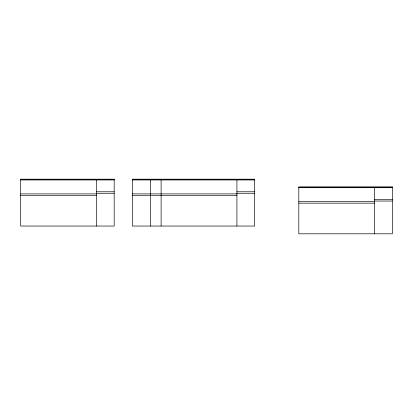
<?xml version="1.0" encoding="UTF-8"?>
<svg xmlns="http://www.w3.org/2000/svg" width="413" height="413" viewBox="0 0 413 413"><rect width="100%" height="100%" fill="white"/><g stroke="black" fill="none" stroke-linecap="round" stroke-linejoin="round"><path stroke-width="0.62" d="M20.65 179.443L114.184 179.443M132.361 179.443L254.64 179.443M20.65 179.96L114.184 179.96M132.361 179.96L254.64 179.96M298.816 187.203L392.35 187.203M298.816 187.719L392.35 187.719M96.461 191.771L114.184 191.771M236.923 191.771L254.64 191.771M96.461 193.274L114.184 193.274M236.923 193.274L254.64 193.274M20.65 193.898L96.461 193.898M132.361 193.898L236.923 193.898M20.65 195.406L96.461 195.406M132.361 195.406L236.923 195.406M374.632 199.531L392.35 199.531M374.632 201.033L392.35 201.033M298.816 201.663L374.632 201.663M298.816 203.165L374.632 203.165M374.632 187.719L374.632 233.81M236.923 179.96L236.923 226.05M161.111 179.19L161.111 226.05M150.373 179.19L150.373 226.05M96.461 179.96L96.461 226.05M114.184 179.19L20.65 179.19L20.65 226.05L114.184 226.05L114.184 179.19M254.64 179.19L132.361 179.19L132.361 226.05L254.64 226.05L254.64 179.19M392.35 186.95L298.816 186.95L298.816 233.81L392.35 233.81L392.35 186.95"/></g></svg>
